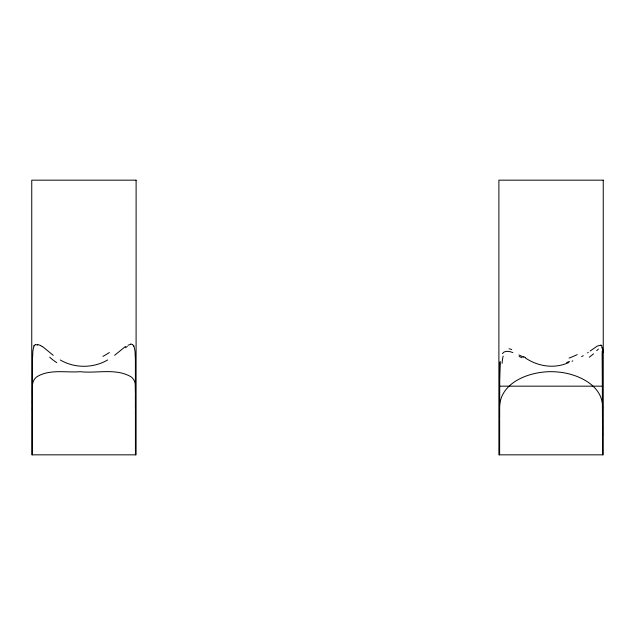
<?xml version="1.0" encoding="UTF-8"?>
<svg xmlns="http://www.w3.org/2000/svg" width="635" height="635" viewBox="0 0 635 635"><rect width="100%" height="100%" fill="white"/><g stroke="black" fill="none" stroke-linecap="round" stroke-linejoin="round"><path stroke-width="0.95" d="M32.433 410.781L32.433 407.503M32.433 403.757L32.433 400.01M32.433 396.256L32.433 392.509M32.433 388.763L32.583 384.08A11.2 11.2 0 0 1 36.639 376.928C49.506 368.84 65.77 372.84 80.137 371.697C96.814 373.602 115.991 367.855 131.223 376.92A11.2 11.2 0 0 1 135.326 384.072M135.43 413.599L135.43 412.186M135.43 407.503L135.43 403.757M135.43 400.01L135.43 396.256M135.43 392.509L135.279 384.072M499.57 454.049L499.681 380.413L500.213 361.49M499.57 420.235L499.57 454.835M499.57 417.798L499.57 413.417M499.57 381.063L499.57 397.954M602.567 434.745L602.567 433.086M602.567 429.331L602.567 425.99M602.567 422.664L602.567 419.322M602.567 415.988L602.567 412.655M602.559 409.313C604.242 384.977 576.564 373.047 556.077 371.872C532.757 370.007 498.348 381.238 499.57 409.504M499.57 380.143L499.594 373.928M499.57 412.44L499.57 409.996M499.602 373.11L499.642 368.356M499.658 367.578L499.753 362.815M33.965 346.059L32.925 350.48L32.472 359.434L32.433 454.835M34.211 345.623L35.33 344.607M502.372 353.631C504.674 350.075 509.595 351.298 512.842 352.576M114.649 355.306L125.452 346.464M590.209 350.988L597.337 346.027L600.789 345.146M588.264 352.393L587.597 352.854M583.247 355.687L581.604 356.648M107.656 359.958C93.337 368.387 74.541 368.387 60.23 359.966M572.81 360.894L571.976 361.236M568.873 362.466C554.768 369.062 538.051 366.578 525.375 357.957M127.976 345.218L130.334 344.456M499.57 386.167L602.567 386.167M37.529 344.464L40.37 345.384M518.898 354.965L523.732 357.132M132.532 344.607L133.66 345.63M42.41 346.464L53.221 355.306M133.898 346.059L135.001 351.044L135.398 359.68L135.43 454.835M601.718 346.583L602.028 348.321M602.401 352.957L602.456 375.976M602.21 351.147L602.567 454.835M602.559 409.734L602.567 411.821M602.456 376.603L602.567 436.237M602.567 416.822L602.567 417.655M32.433 389.231L32.433 392.041M133.62 345.75A10.128 3.596 -82.4 0 1 133.85 346.194M130.469 344.019A19.01 7.517 -69.7 0 1 132.493 344.694M125.405 347.766A17.494 7.858 -65.6 0 1 127.325 346.44M109.387 352.52A59.992 33.695 -13.9 0 1 102.918 356.362M56.737 362.625A59.976 41.958 4 0 1 49.665 357.188M40.402 345.551A17.455 8.168 69.6 0 1 42.418 346.71M35.377 344.71A19.161 7.271 63.7 0 1 37.735 345.13M33.925 345.924A10.081 3.675 81 0 1 34.179 345.511M569.468 361.434A59.23 5.699 -19.6 0 1 566.658 362.537M577.231 354.608A56.261 24.956 -10.2 0 1 569.079 358.069M593.527 353.814A63.714 29.504 -10.6 0 1 589.32 357.164M598.392 349.099A63.802 16.018 -22.8 0 1 596.67 350.639M600.766 345.297A6.612 2.119 -78.5 0 1 601.948 345.924M602.464 347.258A16.462 4.405 -88.1 0 1 602.948 352.417M502.102 363.347A16.716 4.945 87.9 0 1 503.166 356.108M509.032 348.774A47.196 12.375 35.6 0 1 511.754 349.504M519.112 356.457A51.8 6.81 28.2 0 1 522.153 357.775M523.661 356.743A42.799 21.106 44.1 0 1 525.328 357.568M136.112 180.165L31.75 180.165L31.75 454.835L136.088 454.835L136.112 180.165M603.25 180.165L498.888 180.165L498.888 454.835L603.25 454.835L603.25 180.165"/></g></svg>
